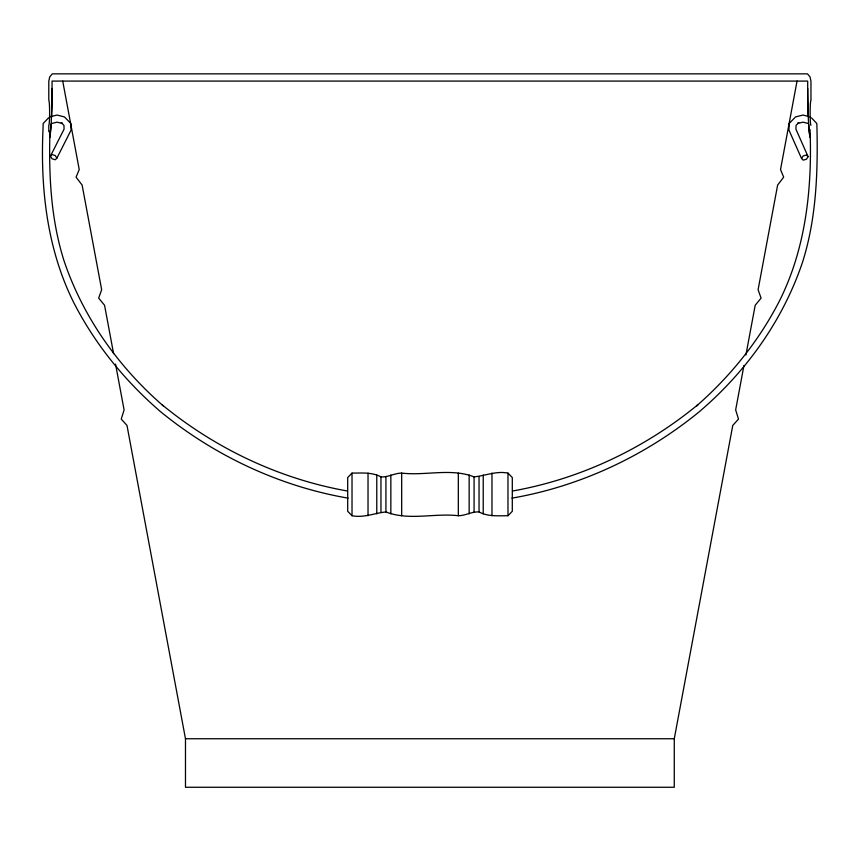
<?xml version="1.0" encoding="UTF-8"?>
<svg xmlns="http://www.w3.org/2000/svg" width="860" height="860" viewBox="0 0 860 860"><rect width="100%" height="100%" fill="white"/><g stroke="black" fill="none" stroke-linecap="round" stroke-linejoin="round"><path stroke-width="1.29" d="M810.045 129.537C812.238 188.136 806.003 248.035 779.364 301.097C758.821 341.044 730.409 376.304 696.643 405.845L697.922 404.673C644.731 448.425 580.511 478.966 512.625 490.995M115.541 364.124L124.098 409.919L121.239 419.078L126.99 425.442L185.48 738.751L185.48 787.265L674.272 787.265L674.272 738.751L732.763 425.442L738.514 419.078L735.655 409.919L743.964 365.435M745.91 354.965L755.198 305.246L761.089 298.119L758.09 289.734L777.633 185.061L783.675 177.16L780.525 169.538L797.037 81.087M49.59 116.928L57.018 115.046L64.446 116.928L70.843 123.485L71.057 130.139L56.878 158.175L55.266 159.777L52.041 158.756L50.428 156.144L64.07 129.15L63.952 125.388L61.275 122.561L62.328 123.496L57.018 122.152L51.707 123.496M801.531 158.487L803.175 155.929L806.454 155.015L808.088 156.671L806.454 159.24L803.175 160.143L801.531 158.487L788.942 130.064L789.158 123.496L795.554 116.928L802.982 115.046L810.41 116.928M48.536 117.852L43.194 123.485L43 129.473C40.334 188.802 47.085 249.411 74.003 303.107C94.922 343.731 123.84 379.572 158.186 409.607L159.455 410.779C213.57 455.252 278.984 486.233 348.085 498.144M352.019 473.097L347.698 477.547L347.698 511.281L352.019 515.731C363.844 518.075 374.734 513.033 385.925 511.947C408.844 520.945 434.515 512.904 458.315 515.731C465.55 515.699 471.893 511.421 479.041 511.947C487.91 516.763 498.273 515.721 507.981 515.731L512.302 511.281L512.302 477.547L507.981 473.097C496.156 470.753 485.266 475.795 474.075 476.881C451.156 467.883 425.485 475.924 401.685 473.097C394.45 473.129 388.107 477.408 380.958 476.881C372.09 472.065 361.727 473.097 352.019 473.097L352.019 515.731M50.428 156.144L52.041 154.542L55.266 155.563L56.878 158.175M511.915 498.144C580.995 486.233 646.387 455.252 700.47 410.768L701.749 409.607C747.275 370.144 783.137 319.64 802.466 262.386C816.129 219.429 817.892 174.204 817 129.484L816.807 123.496L811.464 117.852M185.48 738.751L674.272 738.751M347.365 490.995C279.468 478.977 215.226 448.425 162.013 404.684M808.292 123.496L802.982 122.152L797.671 123.496L798.725 122.561L796.048 125.388L795.93 129.194L808.088 156.671M163.282 405.856C118.465 367.037 83.151 317.351 64.102 261.01C50.729 218.956 48.708 174.677 49.955 130.86M62.715 81.087L79.228 169.538L76.078 177.16L82.119 185.061L101.663 289.734L98.663 298.119L104.555 305.246L113.595 353.664M808.239 116.412A51.138 3.343 90 0 1 807.691 88.408L807.691 81.087L52.051 81.087L52.051 88.408A51.138 3.343 -90 0 1 51.514 116.412M507.981 473.097L507.981 515.731M491.974 473.097L491.974 515.731M483.223 474.989L483.223 513.839M479.041 476.881L479.041 511.947M474.075 476.881L474.075 511.947M469.151 474.989L469.151 513.839M458.315 473.097L458.315 515.731M401.685 473.097L401.685 515.731M390.848 474.989L390.848 513.839M385.925 476.881L385.925 511.947M380.958 476.881L380.958 511.947M376.777 474.989L376.777 513.839M368.026 473.097L368.026 515.731M48.794 131.72L48.794 125.194A12.427 0.817 -90 0 0 49.611 112.767A12.427 0.817 -90 0 0 48.794 100.341L48.794 81.087L49.729 76.916L52.277 73.853L807.475 73.853L810.023 76.916L810.958 81.087L810.958 100.448A12.427 0.817 -90 0 0 810.141 112.875A12.427 0.817 -90 0 0 810.958 125.302M52.051 88.408A51.138 3.343 90 0 1 49.643 137.525A51.138 3.343 -90 0 0 51.105 124.109M808.647 124.109A51.138 3.343 90 0 0 810.109 137.525A51.138 3.343 -90 0 1 807.691 88.408"/></g></svg>
